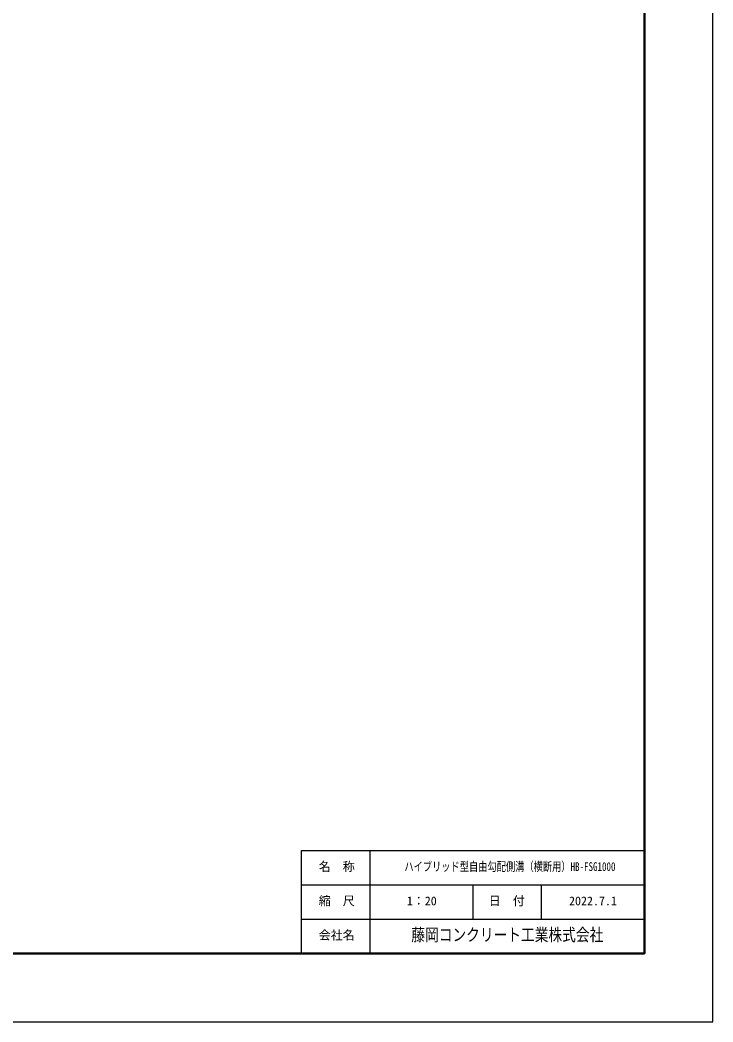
# Model space of a CAD drawing. Units: millimetres, scale not verified. Extents: x -16800 to 16800, y -5940 to 5940.
# Drawn here: x 12757 to 16800, y -5940 to -96 of the extents above; entities that cross this region are included whole.
import ezdxf
from ezdxf.enums import TextEntityAlignment as Align

# ---------------------------------------------------------------- set-up
doc = ezdxf.new("R2010")
doc.units = ezdxf.units.MM
doc.header["$LTSCALE"] = 20
for name, color, linetype, lineweight in [('0-1_Defpoints', 5, 'Continuous', 25), ('0-7_WAKU', 3, 'Continuous', 25), ('0-8_WAKU-LINE', 7, 'Continuous', 25)]:
    doc.layers.add(name, color=color, linetype=linetype, lineweight=lineweight)
doc.layers.add('0-9_WAKU-TXT', color=7, linetype='Continuous')
doc.styles.add('ＭＳ ゴシック', font='')
doc.styles.get('ＭＳ ゴシック').set_extended_font_data('MS Gothic')

msp = doc.modelspace()

# ---------------------------------------------------------------- linework, layer by layer
at = {"layer": '0-1_Defpoints'}
msp.add_lwpolyline([(0, -5940), (16800, -5940), (16800, 5940), (0, 5940)], close=True, dxfattribs=at)
at = {"layer": '0-7_WAKU'}
for p, q in [((14400, -4940), (16400, -4940)), ((14400, -5540), (14400, -4940))]:
    msp.add_line(p, q, dxfattribs=at)
at = {"layer": '0-7_WAKU', "lineweight": 50}
msp.add_lwpolyline([(400, -5540), (16400, -5540), (16400, 5540), (400, 5540)], close=True, dxfattribs=at)
at = {"layer": '0-8_WAKU-LINE'}
for p, q in [((14800, -5540), (14800, -4940)), ((14400, -5140), (16400, -5140)), ((15400, -5340), (15400, -5140)), ((15800, -5340), (15800, -5140)), ((14400, -5340), (16400, -5340))]:
    msp.add_line(p, q, dxfattribs=at)

# ---------------------------------------------------------------- texts
at = {"layer": '0-9_WAKU-TXT', "style": 'ＭＳ ゴシック'}
for s, p in [('名\u3000称', (14499.9, -5075)), ('縮\u3000尺', (14499.9, -5275)), ('1：20', (15013.5, -5275)), ('日\u3000付', (15491.89, -5275)), ('2022.7.1', (15960, -5275)), ('会社名', (14499.9, -5475))]:
    msp.add_text(s, height=51.32, dxfattribs=at).set_placement(p, align=Align.BOTTOM_LEFT)
for s, height, width, p in [('ハイブリッド型自由勾配側溝（横断用）HB-FSG1000', 51.32, 0.75, (14999.25, -5075)), ('藤岡コンクリート工業株式会社', 73.31, 0.8, (15040, -5490))]:
    msp.add_text(s, height=height, dxfattribs=dict(at, width=width)).set_placement(p, align=Align.BOTTOM_LEFT)

doc.saveas('drawing.dxf')
